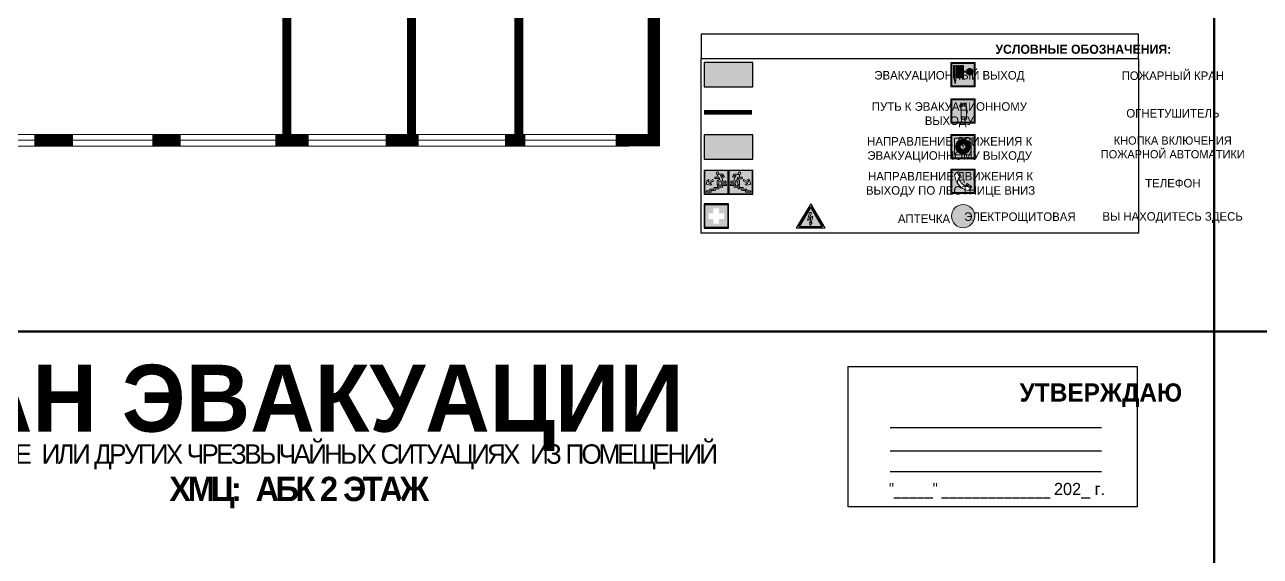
# Model space of a CAD drawing. Header units: millimetres. Extents: x 13114 to 67229, y 22859 to 38520.
# Drawn here: x 26909.2 to 27315.4, y 31216.7 to 31391.5 of the extents above; entities that cross this region are included whole.
import ezdxf

# ---------------------------------------------------------------- set-up
doc = ezdxf.new("R2010")
doc.units = ezdxf.units.MM
doc.layers.add('План_Штампы', color=7, linetype='Continuous')
doc.styles.add('обычный', font='arial.ttf')

# ---------------------------------------------------------------- blocks, each defined once
blk = doc.blocks.new('A$C3E6D3DDE')
at = {"lineweight": 5}
h = blk.add_hatch(color=40, dxfattribs=at)
h.paths.add_polyline_path([(24.1, 1.45), (16.46, -11.35), (31.74, -11.35)])
h.paths.add_polyline_path([(24.09, -0.46), (30.03, -10.41), (18.14, -10.41)], flags=16)
h.paths.add_polyline_path([(24.54, -3.08), (23.41, -6.02), (25.13, -5.01), (24.33, -8.5), (24.82, -8.27), (23.79, -9.86), (23.4, -8.04), (23.8, -8.43), (24.04, -6.29), (22.39, -7.25), (23.44, -3.08)], flags=0)
h = blk.add_hatch(color=256, dxfattribs=at)
h.paths.add_polyline_path([(24.37, 0.03, 0.567511), (23.82, 0.03), (17.59, -10.4, 0.582454), (17.86, -10.88), (30.32, -10.88, 0.582149), (30.6, -10.4)])
h.paths.add_polyline_path([(24.09, -0.46), (18.14, -10.41), (30.03, -10.41)], flags=16)
h.paths.add_polyline_path([(24.54, -3.08), (23.41, -6.02), (25.13, -5.01), (24.33, -8.5), (24.82, -8.27), (23.79, -9.86), (23.4, -8.04), (23.8, -8.43), (24.04, -6.29), (22.39, -7.25), (23.44, -3.08)], flags=0)
h = blk.add_hatch(color=40, dxfattribs=at)
h.paths.add_polyline_path([(24.09, -0.46), (18.14, -10.41), (30.03, -10.41)])
h.paths.add_polyline_path([(24.82, -8.27), (23.79, -9.86), (23.4, -8.04), (23.8, -8.43), (24.04, -6.29), (22.39, -7.25), (23.44, -3.08), (24.54, -3.08), (23.41, -6.02), (25.13, -5.01), (24.33, -8.5)], flags=16)
at = {"color": 40, "lineweight": 5}
for p, q in [((16.46, -11.35), (24.1, 1.45)), ((24.1, 1.45), (31.74, -11.35))]:
    blk.add_line(p, q, dxfattribs=at)
at = {"lineweight": 5}
for p, q in [((17.59, -10.4), (23.82, 0.03)), ((24.37, 0.03), (30.6, -10.4)), ((18.14, -10.41), (24.09, -0.46)), ((23.44, -3.08), (22.39, -7.25)), ((22.39, -7.25), (24.04, -6.29)), ((23.41, -6.02), (24.54, -3.08)), ((25.13, -5.01), (23.41, -6.02)), ((24.54, -3.08), (23.44, -3.08)), ((24.04, -6.29), (23.8, -8.43)), ((24.09, -0.46), (30.03, -10.41)), ((24.33, -8.5), (25.13, -5.01)), ((17.86, -10.88), (30.32, -10.88)), ((18.14, -10.41), (30.03, -10.41)), ((23.8, -8.43), (23.4, -8.04)), ((23.4, -8.04), (23.79, -9.86)), ((23.79, -9.86), (24.82, -8.27)), ((24.82, -8.27), (24.33, -8.5))]:
    blk.add_line(p, q, dxfattribs=at)
at = {"color": 50, "lineweight": 5}
blk.add_line((31.74, -11.35), (16.46, -11.35), dxfattribs=at)
blk = doc.blocks.new('A$C7B4425F7')
at = {"true_color": 0xffffff}
blk.add_hatch(color=7, dxfattribs=at).paths.add_polyline_path([(0, 0), (-16, 0), (-16, -8), (0, -8)])
h = blk.add_hatch(color=126)
h.paths.add_polyline_path([(-0.2, -0.2), (-15.8, -0.2), (-15.8, -7.8), (-0.2, -7.8)])
h.paths.add_polyline_path([(-11.76, -2.03), (-11.76, -3.66), (-11.17, -3.66, -0.568275), (-11.17, -6.18), (-12.58, -6.18), (-12.58, -2.03)], flags=16)
h.paths.add_polyline_path([(-13.33, -4.12, -0.495768), (-13.59, -6.18), (-15.03, -6.18), (-15.03, -2.03), (-13.59, -2.03, -0.487973)], flags=16)
h.paths.add_polyline_path([(-10.25, -2.03), (-9.48, -2.03), (-9.48, -6.18), (-10.25, -6.18)], flags=16)
h.paths.add_polyline_path([(-13.84, -3.69), (-14.24, -3.69), (-14.24, -3.03), (-13.9, -3.03, -0.692621)], flags=0)
h.paths.add_polyline_path([(-9.15, -2.03), (-8.4, -2.03), (-8.04, -3.07), (-7.68, -2.03), (-6.93, -2.03), (-7.64, -4.1), (-6.93, -6.18), (-7.68, -6.18), (-8.04, -5.14), (-8.4, -6.18), (-9.15, -6.18), (-8.44, -4.1)], flags=16)
h.paths.add_polyline_path([(-11.76, -4.46), (-11.42, -4.46, -0.692621), (-11.36, -5.12), (-11.76, -5.12)], flags=0)
h.paths.add_polyline_path([(-13.9, -5.2), (-14.24, -5.2), (-14.24, -4.55), (-13.84, -4.55, -0.708038)], flags=0)
edge = h.paths.add_edge_path(flags=16)
edge.add_ellipse((-5.51, -4.08), major_axis=(0, 2.05), ratio=0.586184, start_angle=0, end_angle=360)
edge = h.paths.add_edge_path(flags=0)
edge.add_ellipse((-5.51, -4.08), major_axis=(0, 1.14), ratio=0.454828, start_angle=0, end_angle=360)
h.paths.add_polyline_path([(-4.13, -4.96, 0.377264), (-3.48, -4.52, 0.0555), (-3.16, -2.03), (-1.66, -2.03), (-1.66, -4.96), (-0.96, -4.96), (-0.96, -7.01), (-1.75, -7.01), (-1.75, -6.18), (-3.3, -6.18), (-3.3, -7.02), (-4.13, -7.02)], flags=16)
h.paths.add_polyline_path([(-2.73, -2.91), (-2.28, -2.91), (-2.28, -4.96), (-3.05, -4.96, 0.079136)], flags=0)
at = {"color": 126}
blk.add_lwpolyline([(-16, -8), (0, -8), (0, 0), (-16, 0)], close=True, dxfattribs=at)
blk = doc.blocks.new('A$C37112FD5')
at = {"true_color": 0xf5f5ff}
h = blk.add_hatch(color=7, dxfattribs=at)
h.dxf.hatch_style = 1
h.paths.add_polyline_path([(12.8, -7.4), (0, -7.4), (0, -20.2), (12.8, -20.2)])
h.paths.add_polyline_path([(12.29, -7.91), (12.29, -19.69), (0.51, -19.69), (0.51, -7.91)], flags=16)
h.paths.add_polyline_path([(4.98, -9.04, -0.42597), (5.17, -9.22), (5.17, -12.25), (5.17, -15.29, -0.432244), (4.98, -15.47), (4.83, -15.47, -0.42597), (4.64, -15.29), (4.64, -12.25), (4.64, -9.22, -0.432244), (4.83, -9.04)], flags=0)
h.paths.add_polyline_path([(4.28, -9.22), (4.28, -12.25), (4.28, -15.29, -0.432244), (4.09, -15.47), (3.94, -15.47, -0.42597), (3.75, -15.29), (3.75, -12.25), (3.75, -9.22, -0.432244), (3.94, -9.04), (4.09, -9.04, -0.42597)], flags=0)
h.paths.add_polyline_path([(5.72, -9.04), (5.87, -9.04, -0.42597), (6.06, -9.22), (6.06, -12.25), (6.06, -15.29, -0.432244), (5.87, -15.47), (5.72, -15.47, -0.42597), (5.53, -15.29), (5.53, -12.25), (5.53, -9.22, -0.432244)], flags=0)
h.paths.add_polyline_path([(6.42, -8.9), (6.5, -8.9, -0.42597), (6.69, -9.08), (6.69, -12.03), (8.21, -12.03, -15.824349), (8.21, -12.47), (6.69, -12.47), (6.69, -15.42, -0.432244), (6.5, -15.6), (6.42, -15.6)], flags=0)
h.paths.add_polyline_path([(3.39, -9.22), (3.39, -12.25), (3.39, -15.29, -0.432244), (3.2, -15.47), (3.05, -15.47, -0.42597), (2.85, -15.29), (2.85, -12.25), (2.85, -9.22, -0.432244), (3.05, -9.04), (3.2, -9.04, -0.42597)], flags=0)
h.paths.add_polyline_path([(2.5, -9.22), (2.5, -16.71), (1.96, -16.71), (1.96, -9.22, -0.432244), (2.15, -9.04), (2.31, -9.04, -0.42597)], flags=0)
h.paths.add_polyline_path([(1.61, -8.9), (1.61, -15.6), (1.57, -15.6, -0.42597), (1.37, -15.42), (1.37, -12.03), (1.37, -9.09, -0.432244), (1.57, -8.9)], flags=0)
h.paths.add_polyline_path([(9.76, -10.81), (9.76, -12.03), (8.49, -12.03, -0.336371)], flags=0)
h.paths.add_polyline_path([(8.49, -12.47), (9.76, -12.47), (9.76, -13.7, -0.336371)], flags=0)
h.paths.add_polyline_path([(10.11, -10.81, -0.336371), (11.38, -12.03), (10.11, -12.03)], flags=0)
h.paths.add_polyline_path([(10.11, -12.47), (11.38, -12.47, -0.336371), (10.11, -13.7)], flags=0)
h.paths.add_polyline_path([(2.5, -16.84), (2.5, -17.05), (1.97, -17.05), (1.97, -16.84)], flags=0)
h.paths.add_polyline_path([(2.5, -17.24, -0.033778), (2.24, -18.6, -0.033778), (1.97, -17.24)], flags=0)
h = blk.add_hatch(color=242)
h.dxf.hatch_style = 1
h.paths.add_polyline_path([(12.29, -7.91), (0.51, -7.91), (0.51, -19.69), (12.29, -19.69)])
h.paths.add_polyline_path([(6.42, -15.6), (6.42, -8.9), (6.5, -8.9, -0.42597), (6.69, -9.08), (6.69, -12.03), (8.21, -12.03, -15.824349), (8.21, -12.47), (6.69, -12.47), (6.69, -15.42, -0.432244), (6.5, -15.6)], flags=16)
h.paths.add_polyline_path([(5.87, -15.47), (5.72, -15.47, -0.42597), (5.53, -15.29), (5.53, -12.25), (5.53, -9.22, -0.432244), (5.72, -9.04), (5.87, -9.04, -0.42597), (6.06, -9.22), (6.06, -12.25), (6.06, -15.29, -0.432244)], flags=16)
h.paths.add_polyline_path([(4.98, -15.47), (4.83, -15.47, -0.42597), (4.64, -15.29), (4.64, -12.25), (4.64, -9.22, -0.432244), (4.83, -9.04), (4.98, -9.04, -0.42597), (5.17, -9.22), (5.17, -12.25), (5.17, -15.29, -0.432244)], flags=16)
h.paths.add_polyline_path([(4.09, -15.47), (3.94, -15.47, -0.42597), (3.75, -15.29), (3.75, -12.25), (3.75, -9.22, -0.432244), (3.94, -9.04), (4.09, -9.04, -0.42597), (4.28, -9.22), (4.28, -12.25), (4.28, -15.29, -0.432244)], flags=16)
h.paths.add_polyline_path([(3.2, -15.47), (3.05, -15.47, -0.42597), (2.85, -15.29), (2.85, -12.25), (2.85, -9.22, -0.432244), (3.05, -9.04), (3.2, -9.04, -0.42597), (3.39, -9.22), (3.39, -12.25), (3.39, -15.29, -0.432244)], flags=16)
h.paths.add_polyline_path([(2.5, -17.05), (1.97, -17.05), (1.97, -16.84), (2.5, -16.84)], flags=16)
h.paths.add_polyline_path([(2.5, -17.24, -0.033778), (2.24, -18.6, -0.033778), (1.97, -17.24)], flags=16)
h.paths.add_polyline_path([(2.5, -16.71), (1.96, -16.71), (1.96, -9.22, -0.432244), (2.15, -9.04), (2.31, -9.04, -0.42597), (2.5, -9.22)], flags=16)
h.paths.add_polyline_path([(1.61, -15.6), (1.57, -15.6, -0.42597), (1.37, -15.42), (1.37, -12.03), (1.37, -9.09, -0.432244), (1.57, -8.9), (1.61, -8.9)], flags=16)
h.paths.add_polyline_path([(8.49, -12.47), (9.76, -12.47), (9.76, -13.7, -0.336371)], flags=0)
h.paths.add_polyline_path([(10.11, -13.7), (10.11, -12.47), (11.38, -12.47, -0.336371)], flags=0)
h.paths.add_polyline_path([(8.49, -12.03, -0.336371), (9.76, -10.81), (9.76, -12.03)], flags=0)
h.paths.add_polyline_path([(10.11, -12.03), (10.11, -10.81, -0.336371), (11.38, -12.03)], flags=0)
h = blk.add_hatch(color=7, dxfattribs=at)
h.dxf.hatch_style = 1
h.paths.add_polyline_path([(1.61, -8.9), (1.57, -8.9, 0.432244), (1.37, -9.09), (1.37, -12.03), (1.37, -15.42, 0.42597), (1.57, -15.6), (1.61, -15.6)])
h.paths.add_polyline_path([(2.5, -9.22, 0.42597), (2.31, -9.04), (2.15, -9.04, 0.432244), (1.96, -9.22), (1.96, -16.71), (2.5, -16.71)])
h.paths.add_polyline_path([(2.5, -16.84), (1.97, -16.84), (1.97, -17.05), (2.5, -17.05)])
h.paths.add_polyline_path([(2.5, -17.24), (1.97, -17.24, 0.033778), (2.24, -18.6, 0.033778)])
h.paths.add_polyline_path([(3.39, -12.25), (3.39, -9.22, 0.42597), (3.2, -9.04), (3.05, -9.04, 0.432244), (2.85, -9.22), (2.85, -12.25), (2.85, -15.29, 0.42597), (3.05, -15.47), (3.2, -15.47, 0.432244), (3.39, -15.29)])
h.paths.add_polyline_path([(4.28, -12.25), (4.28, -9.22, 0.42597), (4.09, -9.04), (3.94, -9.04, 0.432244), (3.75, -9.22), (3.75, -12.25), (3.75, -15.29, 0.42597), (3.94, -15.47), (4.09, -15.47, 0.432244), (4.28, -15.29)])
h.paths.add_polyline_path([(5.17, -12.25), (5.17, -9.22, 0.42597), (4.98, -9.04), (4.83, -9.04, 0.432244), (4.64, -9.22), (4.64, -12.25), (4.64, -15.29, 0.42597), (4.83, -15.47), (4.98, -15.47, 0.432244), (5.17, -15.29)])
h.paths.add_polyline_path([(6.06, -12.25), (6.06, -9.22, 0.42597), (5.87, -9.04), (5.72, -9.04, 0.432244), (5.53, -9.22), (5.53, -12.25), (5.53, -15.29, 0.42597), (5.72, -15.47), (5.87, -15.47, 0.432244), (6.06, -15.29)])
h.paths.add_polyline_path([(6.69, -12.47), (8.21, -12.47, 15.824349), (8.21, -12.03), (6.69, -12.03), (6.69, -9.08, 0.42597), (6.5, -8.9), (6.42, -8.9), (6.42, -15.6), (6.5, -15.6, 0.432244), (6.69, -15.42)])
h.paths.add_polyline_path([(8.49, -12.47), (9.76, -12.47), (9.76, -13.7, -0.336371)], flags=16)
h.paths.add_polyline_path([(8.49, -12.03, -0.336371), (9.76, -10.81), (9.76, -12.03)], flags=16)
h.paths.add_polyline_path([(10.11, -12.47), (11.38, -12.47, -0.336371), (10.11, -13.7)], flags=16)
h.paths.add_polyline_path([(10.11, -12.03), (10.11, -10.81, -0.336371), (11.38, -12.03)], flags=16)
h = blk.add_hatch(color=242)
h.dxf.hatch_style = 1
h.paths.add_polyline_path([(9.76, -10.81, 0.336371), (8.49, -12.03), (9.76, -12.03)])
h.paths.add_polyline_path([(10.11, -10.81), (10.11, -12.03), (11.38, -12.03, 0.336371)])
h.paths.add_polyline_path([(11.38, -12.47), (10.11, -12.47), (10.11, -13.7, 0.336371)])
h.paths.add_polyline_path([(9.76, -12.47), (8.49, -12.47, 0.336371), (9.76, -13.7)])
at = {"color": 242, "lineweight": 5}
for p, q in [((0, -20.2), (0, -7.4)), ((0, -7.4), (12.8, -7.4)), ((1.37, -12.03), (1.37, -9.08)), ((1.37, -12.03), (1.37, -15.42)), ((1.57, -8.9), (1.61, -8.9)), ((1.61, -8.9), (1.61, -15.6)), ((1.96, -16.71), (1.96, -9.22)), ((2.15, -9.04), (2.31, -9.04)), ((2.5, -16.71), (2.5, -9.22)), ((2.85, -12.25), (2.85, -9.22)), ((2.85, -12.25), (2.85, -15.29)), ((3.05, -9.04), (3.2, -9.04)), ((3.39, -12.25), (3.39, -9.22)), ((3.39, -12.25), (3.39, -15.29)), ((3.75, -12.25), (3.75, -9.22)), ((3.75, -12.25), (3.75, -15.29)), ((3.94, -9.04), (4.09, -9.04)), ((4.28, -12.25), (4.28, -9.22)), ((4.28, -12.25), (4.28, -15.29)), ((4.64, -12.25), (4.64, -9.22)), ((4.64, -12.25), (4.64, -15.29)), ((4.83, -9.04), (4.98, -9.04)), ((5.17, -12.25), (5.17, -9.22)), ((5.17, -12.25), (5.17, -15.29)), ((5.53, -12.25), (5.53, -9.22)), ((5.53, -12.25), (5.53, -15.29)), ((5.72, -9.04), (5.87, -9.04)), ((6.06, -12.25), (6.06, -9.22)), ((6.06, -12.25), (6.06, -15.29)), ((6.42, -8.9), (6.42, -15.6)), ((6.5, -8.9), (6.42, -8.9)), ((6.69, -12.03), (6.69, -9.08)), ((8.21, -12.03), (6.69, -12.03)), ((8.21, -12.47), (6.69, -12.47)), ((6.69, -12.47), (6.69, -15.42)), ((9.76, -12.03), (8.49, -12.03)), ((9.76, -12.47), (8.49, -12.47)), ((9.76, -10.81), (9.76, -12.03)), ((9.76, -12.47), (9.76, -13.7)), ((10.11, -10.81), (10.11, -12.03)), ((11.38, -12.03), (10.11, -12.03)), ((11.38, -12.47), (10.11, -12.47)), ((10.11, -12.47), (10.11, -13.7)), ((12.8, -20.2), (12.8, -7.4)), ((1.57, -15.6), (1.61, -15.6)), ((1.96, -16.71), (2.5, -16.71)), ((1.97, -16.84), (2.5, -16.84)), ((1.97, -17.05), (1.97, -16.84)), ((2.5, -17.05), (1.97, -17.05)), ((1.97, -17.24), (2.5, -17.24)), ((2.5, -16.84), (2.5, -17.05)), ((3.05, -15.47), (3.2, -15.47)), ((3.94, -15.47), (4.09, -15.47)), ((4.83, -15.47), (4.98, -15.47)), ((5.72, -15.47), (5.87, -15.47)), ((6.42, -15.6), (6.5, -15.6)), ((0, -20.2), (12.8, -20.2))]:
    blk.add_line(p, q, dxfattribs=at)
blk.add_lwpolyline([(0.51, -7.91), (12.29, -7.91), (12.29, -19.69), (0.51, -19.69)], close=True, dxfattribs=at)
for centre, radius, start, end in [((1.56, -9.09), 0.182, 87.10267, 180.60715), ((2.15, -9.22), 0.182, 87.10267, 180.60715), ((2.32, -9.22), 0.182, 359.39285, 92.89733), ((3.04, -9.22), 0.182, 87.10267, 180.60715), ((3.21, -9.22), 0.182, 359.39285, 92.89733), ((3.93, -9.22), 0.182, 87.10267, 180.60715), ((4.1, -9.22), 0.182, 359.39285, 92.89733), ((4.82, -9.22), 0.182, 87.10267, 180.60715), ((4.99, -9.22), 0.182, 359.39285, 92.89733), ((5.71, -9.22), 0.182, 87.10267, 180.60715), ((5.88, -9.22), 0.182, 359.39285, 92.89733), ((6.51, -9.09), 0.182, 359.39285, 92.89733), ((9.93, -12.25), 1.74, 187.23185, 172.76815), ((9.93, -12.25), 1.46, 96.99266, 171.35851), ((9.93, -12.25), 1.46, 188.64149, 263.00734), ((9.93, -12.25), 1.46, 8.64149, 83.00734), ((9.93, -12.25), 1.46, 276.99266, 351.35851), ((1.56, -15.42), 0.182, 179.39285, 272.89733), ((12.17, -15.98), 10.27, 187.04098, 194.7793), ((-7.7, -15.98), 10.27, 345.2207, 352.95902), ((3.04, -15.29), 0.182, 179.39285, 272.89733), ((3.21, -15.29), 0.182, 267.10267, 0.60715), ((3.93, -15.29), 0.182, 179.39285, 272.89733), ((4.1, -15.29), 0.182, 267.10267, 0.60715), ((4.82, -15.29), 0.182, 179.39285, 272.89733), ((4.99, -15.29), 0.182, 267.10267, 0.60715), ((5.71, -15.29), 0.182, 179.39285, 272.89733), ((5.88, -15.29), 0.182, 267.10267, 0.60715), ((6.51, -15.42), 0.182, 267.10267, 0.60715)]:
    blk.add_arc(centre, radius, start, end, dxfattribs=at)
blk = doc.blocks.new('A$C18900ED3')
h = blk.add_hatch(color=126)
h.paths.add_polyline_path([(-0.18, -0.18), (-7.02, -0.18), (-7.02, -7.02), (-0.18, -7.02)])
h.paths.add_polyline_path([(-5.89, -4.46), (-5.89, -2.77), (-4.46, -2.77), (-4.46, -1.31), (-2.77, -1.31), (-2.77, -2.77), (-1.33, -2.77), (-1.33, -4.46), (-2.77, -4.46), (-2.77, -5.89), (-4.46, -5.89), (-4.46, -4.46)], flags=16)
at = {"color": 126}
for p, q in [((-7.2, 0), (-7.2, -7.2)), ((0, 0), (-7.2, 0)), ((0, -7.2), (0, 0)), ((-7.02, -7.02), (-7.02, -0.18)), ((-7.02, -0.18), (-0.18, -0.18)), ((-0.18, -0.18), (-0.18, -7.02)), ((-7.2, -7.2), (0, -7.2)), ((-0.18, -7.02), (-7.02, -7.02))]:
    blk.add_line(p, q, dxfattribs=at)
blk = doc.blocks.new('A$C7B8C2D5B')
at = {"lineweight": 0}
h = blk.add_hatch(color=5, dxfattribs=at)
h.dxf.hatch_style = 1
h.paths.add_polyline_path([(1.4, -3.02, 1), (-2.11, -3.02, 1)])
at = {"color": 5, "lineweight": 0}
blk.add_circle((-0.36, -3.02), 1.75, dxfattribs=at)
blk = doc.blocks.new('A$C456E1F9C')
at = {"lineweight": 5}
h = blk.add_hatch(color=242, dxfattribs=at)
h.paths.add_polyline_path([(0.51, -1.47), (0.51, -13.26), (12.29, -13.26), (12.29, -1.47)])
h.paths.add_polyline_path([(5.42, -4.95, -0.254479), (4.78, -5.4), (3.52, -2.53, -0.209735), (4.23, -2.4)], flags=16)
h.paths.add_polyline_path([(8.53, -8.6), (10.87, -10.17), (10.54, -10.76), (8.03, -9.13, -0.192251)], flags=16)
h.paths.add_polyline_path([(4.61, -5.49, 0.005518), (3.87, -5.72, 0.128647), (7.49, -10.01, 0.00809), (7.83, -9.33), (10.47, -10.97, -0.16736), (8.99, -12.25, -0.327862), (1.95, -3.95, -0.166952), (3.36, -2.62)], flags=16)
at = {"color": 242, "lineweight": 5}
for p, q in [((0, -13.77), (0, -0.97)), ((12.8, -0.97), (0, -0.97)), ((4.61, -5.49), (3.36, -2.62)), ((3.52, -2.53), (4.78, -5.4)), ((4.23, -2.4), (5.42, -4.95)), ((12.8, -13.77), (12.8, -0.97)), ((7.83, -9.33), (10.47, -10.97)), ((8.03, -9.13), (10.54, -10.76)), ((10.81, -10.12), (8.53, -8.6)), ((10.54, -10.76), (10.8, -10.3)), ((10.8, -10.3), (10.81, -10.12)), ((0, -13.77), (12.8, -13.77))]:
    blk.add_line(p, q, dxfattribs=at)
blk.add_lwpolyline([(0.51, -1.47), (12.29, -1.47), (12.29, -13.26), (0.51, -13.26)], close=True, dxfattribs=at)
for centre, radius, start, end in [((4.59, -5.34), 2.99, 114.28453, 152.19739), ((11.12, -3.31), 9.19, 183.99153, 256.60086), ((4.02, -3.27), 0.891, 76.32839, 123.70924), ((14.98, -39.1), 35.17, 107.14873, 108.41345), ((13.86, -0.94), 11.08, 205.55365, 234.87622), ((4.68, -4.59), 0.824, 276.9621, 334.07228), ((-13.31, 0.8), 23.44, 332.54871, 334.40268), ((8.94, -9.5), 0.989, 114.40924, 157.93883), ((7.87, -9.46), 3, 291.92908, 329.9329)]:
    blk.add_arc(centre, radius, start, end, dxfattribs=at)
blk = doc.blocks.new('вниз 3')
at = {"lineweight": 0, "true_color": 0xffffff}
h = blk.add_hatch(color=7, dxfattribs=at)
h.dxf.hatch_style = 1
h.paths.add_polyline_path([(40997.5, -4475.69), (40997.25, -4475.28), (40995.76, -4476.15), (40995.97, -4475.23), (40995.39, -4475.56), (40995.05, -4476.83), (40996.33, -4477.17), (40996.91, -4476.83), (40996, -4476.55)], flags=0)
h.paths.add_polyline_path([(40999.81, -4473.95), (41000.22, -4473.95), (41000.64, -4474.67), (41001.03, -4474.43), (41000.46, -4473.49), (41000.42, -4473.49), (40999.43, -4473.49), (40998.68, -4473.92), (40998.68, -4474.57), (40997.88, -4474.57), (40997.88, -4475), (40999.14, -4475), (40999.14, -4474.43), (40999.14, -4474.38), (40999.59, -4475.15), (40998.72, -4475.67), (40998.72, -4477.06), (40999.24, -4477.06), (40999.24, -4475.96), (40999.95, -4475.56), (40999.95, -4476.43), (41001.61, -4476.43), (41001.61, -4475.88), (41000.47, -4475.88), (41000.47, -4475.12)], flags=0)
h.paths.add_polyline_path([(40999.2, -4473.24, 1), (40998.35, -4473.24, 1)], flags=0)
h.paths.add_polyline_path([(41000.46, -4477.26), (41001.69, -4477.26), (41001.69, -4476.84), (41000.03, -4476.84), (41000.03, -4477.39), (40998.78, -4477.39), (40998.78, -4477.95), (40997.53, -4477.95), (40997.53, -4478.5), (40996.29, -4478.5), (40996.29, -4479.06), (40995.05, -4479.06), (40995.05, -4479.48), (40995.29, -4479.48), (40996.72, -4479.48), (40996.72, -4478.92), (40997.97, -4478.92), (40997.97, -4478.36), (40999.2, -4478.36), (40999.2, -4477.81), (41000.46, -4477.81)], flags=0)
h.paths.add_polyline_path([(41002.37, -4472.17), (40994.37, -4472.17), (40994.37, -4480.17), (41002.37, -4480.17)])
h.paths.add_polyline_path([(41002.16, -4479.96), (40994.57, -4479.96), (40994.57, -4472.37), (41002.16, -4472.37)], flags=16)
h.paths.add_polyline_path([(41001.61, -4475.88), (41001.61, -4476.43), (40999.95, -4476.43), (40999.95, -4475.56), (40999.24, -4475.96), (40999.24, -4477.06), (40998.72, -4477.06), (40998.72, -4475.67), (40999.59, -4475.15), (40999.14, -4474.38), (40999.14, -4474.43), (40999.14, -4475), (40997.88, -4475), (40997.88, -4474.57), (40998.68, -4474.57), (40998.68, -4473.92), (40999.43, -4473.49), (41000.42, -4473.49), (41000.46, -4473.49), (41001.03, -4474.43), (41000.64, -4474.67), (41000.22, -4473.95), (40999.81, -4473.95), (41000.47, -4475.12), (41000.47, -4475.88)], flags=0)
h.paths.add_polyline_path([(41001.69, -4476.84), (41001.69, -4477.26), (41000.46, -4477.26), (41000.46, -4477.81), (40999.2, -4477.81), (40999.2, -4478.36), (40997.97, -4478.36), (40997.97, -4478.92), (40996.72, -4478.92), (40996.72, -4479.48), (40995.05, -4479.48), (40995.05, -4479.06), (40996.29, -4479.06), (40996.29, -4478.5), (40997.53, -4478.5), (40997.53, -4477.95), (40998.78, -4477.95), (40998.78, -4477.39), (41000.03, -4477.39), (41000.03, -4476.84)], flags=0)
h.paths.add_polyline_path([(40998.35, -4473.24, -1), (40999.2, -4473.24, -1)], flags=0)
h.paths.add_polyline_path([(40997.5, -4475.69), (40996, -4476.55), (40996.91, -4476.83), (40996.33, -4477.17), (40995.05, -4476.83), (40995.39, -4475.56), (40995.97, -4475.23), (40995.76, -4476.15), (40997.25, -4475.28)], flags=0)
at = {"lineweight": 0}
h = blk.add_hatch(color=126, dxfattribs=at)
h.dxf.hatch_style = 1
h.paths.add_polyline_path([(41002.16, -4472.37), (40994.57, -4472.37), (40994.57, -4479.96), (41002.16, -4479.96)])
h.paths.add_polyline_path([(40995.97, -4475.23), (40995.76, -4476.15), (40997.25, -4475.28), (40997.5, -4475.69), (40996, -4476.55), (40996.91, -4476.83), (40996.33, -4477.17), (40995.05, -4476.83), (40995.39, -4475.56)], flags=16)
h.paths.add_polyline_path([(40997.88, -4474.57), (40998.68, -4474.57), (40998.68, -4473.92), (40999.43, -4473.49), (41000.42, -4473.49), (41000.46, -4473.49), (41001.03, -4474.43), (41000.64, -4474.67), (41000.22, -4473.95), (40999.81, -4473.95), (41000.47, -4475.12), (41000.47, -4475.88), (41001.61, -4475.88), (41001.61, -4476.43), (40999.95, -4476.43), (40999.95, -4475.56), (40999.24, -4475.96), (40999.24, -4477.06), (40998.72, -4477.06), (40998.72, -4475.67), (40999.59, -4475.15), (40999.14, -4474.38), (40999.14, -4474.43), (40999.14, -4475), (40997.88, -4475)], flags=16)
h.paths.add_polyline_path([(40998.35, -4473.24, -1), (40999.2, -4473.24, -1)], flags=16)
h.paths.add_polyline_path([(40997.53, -4477.95), (40998.78, -4477.95), (40998.78, -4477.39), (41000.03, -4477.39), (41000.03, -4476.84), (41001.69, -4476.84), (41001.69, -4477.26), (41000.46, -4477.26), (41000.46, -4477.81), (40999.2, -4477.81), (40999.2, -4478.36), (40997.97, -4478.36), (40997.97, -4478.92), (40996.72, -4478.92), (40996.72, -4479.48), (40995.05, -4479.48), (40995.05, -4479.06), (40996.29, -4479.06), (40996.29, -4478.5), (40997.53, -4478.5)], flags=16)
at = {"lineweight": 0, "true_color": 0xffffff}
h = blk.add_hatch(color=7, dxfattribs=at)
h.dxf.hatch_style = 1
h.paths.add_polyline_path([(40999.2, -4473.24, 1), (40998.35, -4473.24, 1)])
h.paths.add_polyline_path([(40999.81, -4473.95), (41000.22, -4473.95), (41000.64, -4474.67), (41001.03, -4474.43), (41000.46, -4473.49), (41000.42, -4473.49), (40999.43, -4473.49), (40998.68, -4473.92), (40998.68, -4474.57), (40997.88, -4474.57), (40997.88, -4475), (40999.14, -4475), (40999.14, -4474.43), (40999.14, -4474.38), (40999.59, -4475.15), (40998.72, -4475.67), (40998.72, -4477.06), (40999.24, -4477.06), (40999.24, -4475.96), (40999.95, -4475.56), (40999.95, -4476.43), (41001.61, -4476.43), (41001.61, -4475.88), (41000.47, -4475.88), (41000.47, -4475.12)])
h.paths.add_polyline_path([(40999.2, -4477.81), (41000.46, -4477.81), (41000.46, -4477.26), (41001.69, -4477.26), (41001.69, -4476.84), (41000.03, -4476.84), (41000.03, -4477.39), (40998.78, -4477.39), (40998.78, -4477.95), (40997.53, -4477.95), (40997.53, -4478.5), (40996.29, -4478.5), (40996.29, -4479.06), (40995.05, -4479.06), (40995.05, -4479.48), (40995.29, -4479.48), (40996.72, -4479.48), (40996.72, -4478.92), (40997.97, -4478.92), (40997.97, -4478.36), (40999.2, -4478.36)])
h.paths.add_polyline_path([(40997.5, -4475.69), (40997.25, -4475.28), (40995.76, -4476.15), (40995.97, -4475.23), (40995.39, -4475.56), (40995.05, -4476.83), (40996.33, -4477.17), (40996.91, -4476.83), (40996, -4476.55)])
at = {"color": 126, "lineweight": 0}
for points in [[(40994.37, -4472.17), (41002.37, -4472.17), (41002.37, -4480.17), (40994.37, -4480.17)], [(40994.57, -4472.37), (41002.16, -4472.37), (41002.16, -4479.96), (40994.57, -4479.96)]]:
    blk.add_lwpolyline(points, close=True, dxfattribs=at)
for points in [[(40995.05, -4476.83), (40995.39, -4475.56), (40995.97, -4475.23), (40995.76, -4476.15), (40997.25, -4475.28), (40997.5, -4475.69), (40996, -4476.55), (40996.91, -4476.83), (40996.33, -4477.17), (40995.05, -4476.83)], [(40999.14, -4474.43), (40999.14, -4475), (40997.88, -4475), (40997.88, -4474.57), (40998.68, -4474.57), (40998.68, -4473.92), (40999.43, -4473.49), (41000.42, -4473.49), (41000.46, -4473.49), (41001.03, -4474.43), (41000.64, -4474.67), (41000.22, -4473.95), (40999.81, -4473.95), (41000.47, -4475.12), (41000.47, -4475.88), (41001.61, -4475.88), (41001.61, -4476.43), (40999.95, -4476.43), (40999.95, -4475.56), (40999.24, -4475.96), (40999.24, -4477.06), (40998.72, -4477.06), (40998.72, -4475.67), (40999.59, -4475.15), (40999.14, -4474.38), (40999.14, -4474.43)], [(40995.29, -4479.48), (40995.05, -4479.48), (40995.05, -4479.06), (40996.29, -4479.06), (40996.29, -4478.5), (40997.53, -4478.5), (40997.53, -4477.95), (40998.78, -4477.95), (40998.78, -4477.39), (41000.03, -4477.39), (41000.03, -4476.84), (41001.69, -4476.84), (41001.69, -4477.26), (41000.46, -4477.26), (41000.46, -4477.81), (40999.2, -4477.81), (40999.2, -4478.36), (40997.97, -4478.36), (40997.97, -4478.92), (40996.72, -4478.92), (40996.72, -4479.48), (40995.05, -4479.48)]]:
    blk.add_lwpolyline(points, dxfattribs=at)
blk.add_circle((40998.77, -4473.24), 0.426, dxfattribs=at)
blk = doc.blocks.new('вниз')
at = {"lineweight": 0, "true_color": 0xffffff}
h = blk.add_hatch(color=7, dxfattribs=at)
h.dxf.hatch_style = 1
h.paths.add_polyline_path([(40994.51, -4472.22), (40986.51, -4472.22), (40986.51, -4480.22), (40994.51, -4480.22)])
h.paths.add_polyline_path([(40994.31, -4472.42), (40994.31, -4480.01), (40986.71, -4480.01), (40986.71, -4472.42)], flags=16)
h.paths.add_polyline_path([(40988.43, -4473.53), (40989.43, -4473.53), (40990.19, -4473.96), (40990.19, -4474.6), (40991, -4474.6), (40991, -4475.06), (40989.73, -4475.06), (40989.73, -4474.46), (40989.3, -4475.18), (40990.17, -4475.7), (40990.17, -4477.11), (40989.63, -4477.11), (40989.63, -4476.01), (40988.94, -4475.59), (40988.94, -4476.46), (40988.94, -4476.46), (40987.47, -4476.46), (40987.26, -4476.46), (40987.26, -4475.92), (40988.4, -4475.92), (40988.4, -4475.2), (40989.1, -4473.99), (40988.66, -4473.99), (40988.24, -4474.7), (40987.86, -4474.47), (40988.41, -4473.56)], flags=0)
h.paths.add_polyline_path([(40990.55, -4473.29, -1), (40989.69, -4473.29, -1)], flags=0)
h.paths.add_polyline_path([(40988.85, -4476.89), (40988.85, -4477.43), (40990.1, -4477.43), (40990.1, -4477.99), (40991.34, -4477.99), (40991.34, -4478.54), (40992.59, -4478.54), (40992.59, -4479.09), (40993.83, -4479.09), (40993.83, -4479.52), (40992.17, -4479.52), (40992.17, -4478.97), (40990.91, -4478.97), (40990.91, -4478.41), (40989.68, -4478.41), (40989.68, -4477.86), (40988.43, -4477.86), (40988.43, -4477.31), (40987.6, -4477.31), (40987.18, -4477.31), (40987.18, -4476.89)], flags=0)
h.paths.add_polyline_path([(40991.61, -4475.33), (40993.12, -4476.2), (40992.9, -4475.27), (40993.48, -4475.6), (40993.83, -4476.88), (40992.56, -4477.22), (40991.97, -4476.88), (40992.9, -4476.61), (40991.38, -4475.74), (40991.58, -4475.39)], flags=0)
h.paths.add_polyline_path([(40990.19, -4473.96), (40989.43, -4473.53), (40988.43, -4473.53), (40988.41, -4473.56), (40987.86, -4474.47), (40988.24, -4474.7), (40988.66, -4473.99), (40989.1, -4473.99), (40988.4, -4475.2), (40988.4, -4475.92), (40987.26, -4475.92), (40987.26, -4476.46), (40987.47, -4476.46), (40988.94, -4476.46), (40988.94, -4476.27), (40988.94, -4475.59), (40989.63, -4476.01), (40989.63, -4477.11), (40990.17, -4477.11), (40990.17, -4475.7), (40989.3, -4475.18), (40989.73, -4474.46), (40989.73, -4475.06), (40991, -4475.06), (40991, -4474.6), (40990.19, -4474.6)], flags=0)
h.paths.add_polyline_path([(40990.55, -4473.29, 1), (40989.69, -4473.29, 1)], flags=0)
h.paths.add_polyline_path([(40991.61, -4475.33), (40991.58, -4475.39), (40991.38, -4475.74), (40992.9, -4476.61), (40991.97, -4476.88), (40992.56, -4477.22), (40993.83, -4476.88), (40993.48, -4475.6), (40992.9, -4475.27), (40993.12, -4476.2)], flags=0)
h.paths.add_polyline_path([(40990.1, -4477.43), (40988.85, -4477.43), (40988.85, -4476.89), (40987.18, -4476.89), (40987.18, -4477.31), (40987.6, -4477.31), (40988.43, -4477.31), (40988.43, -4477.86), (40989.68, -4477.86), (40989.68, -4478.41), (40990.91, -4478.41), (40990.91, -4478.97), (40992.17, -4478.97), (40992.17, -4479.52), (40993.83, -4479.52), (40993.83, -4479.09), (40992.59, -4479.09), (40992.59, -4478.54), (40991.34, -4478.54), (40991.34, -4477.99), (40990.1, -4477.99)], flags=0)
at = {"lineweight": 0}
h = blk.add_hatch(color=126, dxfattribs=at)
h.dxf.hatch_style = 1
h.paths.add_polyline_path([(40994.31, -4472.42), (40986.71, -4472.42), (40986.71, -4480.01), (40994.31, -4480.01)])
h.paths.add_polyline_path([(40988.43, -4473.53), (40989.43, -4473.53), (40990.19, -4473.96), (40990.19, -4474.6), (40991, -4474.6), (40991, -4475.06), (40989.73, -4475.06), (40989.73, -4474.46), (40989.3, -4475.18), (40990.17, -4475.7), (40990.17, -4477.11), (40989.63, -4477.11), (40989.63, -4476.01), (40988.94, -4475.59), (40988.94, -4476.46), (40988.94, -4476.46), (40987.47, -4476.46), (40987.26, -4476.46), (40987.26, -4475.92), (40988.4, -4475.92), (40988.4, -4475.2), (40989.1, -4473.99), (40988.66, -4473.99), (40988.24, -4474.7), (40987.86, -4474.47), (40988.41, -4473.56)], flags=16)
h.paths.add_polyline_path([(40990.55, -4473.29, -1), (40989.69, -4473.29, -1)], flags=16)
h.paths.add_polyline_path([(40988.85, -4476.89), (40988.85, -4477.43), (40990.1, -4477.43), (40990.1, -4477.99), (40991.34, -4477.99), (40991.34, -4478.54), (40992.59, -4478.54), (40992.59, -4479.09), (40993.83, -4479.09), (40993.83, -4479.52), (40992.17, -4479.52), (40992.17, -4478.97), (40990.91, -4478.97), (40990.91, -4478.41), (40989.68, -4478.41), (40989.68, -4477.86), (40988.43, -4477.86), (40988.43, -4477.31), (40987.6, -4477.31), (40987.18, -4477.31), (40987.18, -4476.89)], flags=16)
h.paths.add_polyline_path([(40991.61, -4475.33), (40993.12, -4476.2), (40992.9, -4475.27), (40993.48, -4475.6), (40993.83, -4476.88), (40992.56, -4477.22), (40991.97, -4476.88), (40992.9, -4476.61), (40991.38, -4475.74), (40991.58, -4475.39)], flags=16)
at = {"lineweight": 0, "true_color": 0xffffff}
h = blk.add_hatch(color=7, dxfattribs=at)
h.dxf.hatch_style = 1
h.paths.add_polyline_path([(40989.73, -4474.46), (40989.73, -4475.06), (40991, -4475.06), (40991, -4474.6), (40990.19, -4474.6), (40990.19, -4473.96), (40989.43, -4473.53), (40988.43, -4473.53), (40988.41, -4473.56), (40987.86, -4474.47), (40988.24, -4474.7), (40988.66, -4473.99), (40989.1, -4473.99), (40988.4, -4475.2), (40988.4, -4475.92), (40987.26, -4475.92), (40987.26, -4476.46), (40987.47, -4476.46), (40988.94, -4476.46), (40988.94, -4475.59), (40989.63, -4476.01), (40989.63, -4477.11), (40990.17, -4477.11), (40990.17, -4475.7), (40989.3, -4475.18)])
h.paths.add_polyline_path([(40989.69, -4473.29, 1), (40990.55, -4473.29, 1)])
h.paths.add_polyline_path([(40991.61, -4475.33), (40991.58, -4475.39), (40991.38, -4475.74), (40992.9, -4476.61), (40991.97, -4476.88), (40992.56, -4477.22), (40993.83, -4476.88), (40993.48, -4475.6), (40992.9, -4475.27), (40993.12, -4476.2)])
h.paths.add_polyline_path([(40990.1, -4477.43), (40988.85, -4477.43), (40988.85, -4476.89), (40987.18, -4476.89), (40987.18, -4477.31), (40987.6, -4477.31), (40988.43, -4477.31), (40988.43, -4477.86), (40989.68, -4477.86), (40989.68, -4478.41), (40990.91, -4478.41), (40990.91, -4478.97), (40992.17, -4478.97), (40992.17, -4479.52), (40993.83, -4479.52), (40993.83, -4479.09), (40992.59, -4479.09), (40992.59, -4478.54), (40991.34, -4478.54), (40991.34, -4477.99), (40990.1, -4477.99)])
at = {"color": 126, "lineweight": 0}
for points in [[(40986.51, -4472.22), (40994.51, -4472.22), (40994.51, -4480.22), (40986.51, -4480.22)], [(40986.71, -4472.42), (40994.31, -4472.42), (40994.31, -4480.01), (40986.71, -4480.01)]]:
    blk.add_lwpolyline(points, close=True, dxfattribs=at)
for points in [[(40987.47, -4476.46), (40987.26, -4476.46), (40987.26, -4475.92), (40988.4, -4475.92), (40988.4, -4475.2), (40989.1, -4473.99), (40988.66, -4473.99), (40988.24, -4474.7), (40987.86, -4474.47), (40988.41, -4473.56), (40988.43, -4473.53), (40989.43, -4473.53), (40990.19, -4473.96), (40990.19, -4474.6), (40991, -4474.6), (40991, -4475.06), (40989.73, -4475.06), (40989.73, -4474.46), (40989.3, -4475.18), (40990.17, -4475.7), (40990.17, -4477.11), (40989.63, -4477.11), (40989.63, -4476.01), (40988.94, -4475.59), (40988.94, -4476.46)], [(40991.58, -4475.39), (40991.38, -4475.74), (40992.9, -4476.61), (40991.97, -4476.88), (40992.56, -4477.22), (40993.83, -4476.88), (40993.48, -4475.6), (40992.9, -4475.27), (40993.12, -4476.2), (40991.61, -4475.33), (40991.58, -4475.39)], [(40987.6, -4477.31), (40987.18, -4477.31), (40987.18, -4476.89), (40988.85, -4476.89), (40988.85, -4477.43), (40990.1, -4477.43), (40990.1, -4477.99), (40991.34, -4477.99), (40991.34, -4478.54), (40992.59, -4478.54), (40992.59, -4479.09), (40993.83, -4479.09), (40993.83, -4479.52), (40992.17, -4479.52), (40992.17, -4478.97), (40990.91, -4478.97), (40990.91, -4478.41), (40989.68, -4478.41), (40989.68, -4477.86), (40988.43, -4477.86), (40988.43, -4477.31), (40987.6, -4477.31)], [(40987.47, -4476.46), (40988.94, -4476.46), (40988.94, -4476.27)]]:
    blk.add_lwpolyline(points, dxfattribs=at)
blk.add_circle((40990.12, -4473.29), 0.432, dxfattribs=at)
blk = doc.blocks.new('A$C54414219')
at = {"true_color": 0xffffff}
h = blk.add_hatch(color=7, dxfattribs=at)
h.paths.add_polyline_path([(2.39, -9.45), (2.39, -18.3), (11.23, -18.3), (11.23, -9.45)], flags=0)
h.paths.add_polyline_path([(10.71, -13.87, -1), (2.92, -13.87, -1)], flags=0)
h.paths.add_polyline_path([(8.3, -13.87, -1), (5.33, -13.87, -1)], flags=0)
h.paths.add_polyline_path([(0.41, -7.47), (0.41, -20.27), (13.21, -20.27), (13.21, -7.47)])
h.paths.add_polyline_path([(0.92, -19.77), (12.71, -19.77), (12.71, -7.98), (0.92, -7.98)], flags=16)
h.paths.add_polyline_path([(11.23, -9.45), (11.23, -18.3), (2.39, -18.3), (2.39, -9.45)], flags=0)
at = {"lineweight": 5}
h = blk.add_hatch(color=242, dxfattribs=at)
h.paths.add_polyline_path([(12.71, -7.98), (0.92, -7.98), (0.92, -19.77), (12.71, -19.77)])
h.paths.add_polyline_path([(11.23, -18.3), (2.39, -18.3), (2.39, -9.45), (11.23, -9.45)], flags=16)
h.paths.add_polyline_path([(10.71, -13.87, -1), (2.92, -13.87, -1)], flags=0)
h.paths.add_polyline_path([(8.3, -13.87, -1), (5.33, -13.87, -1)], flags=0)
at = {"true_color": 0xffffff}
h = blk.add_hatch(color=7, dxfattribs=at)
h.paths.add_polyline_path([(2.39, -9.45), (2.39, -18.3), (11.23, -18.3), (11.23, -9.45)])
h.paths.add_polyline_path([(10.71, -13.87, -1), (2.92, -13.87, -1)], flags=16)
h.paths.add_polyline_path([(8.3, -13.87, -1), (5.33, -13.87, -1)], flags=0)
at = {"lineweight": 5}
h = blk.add_hatch(color=242, dxfattribs=at)
h.paths.add_polyline_path([(2.92, -13.87, 1), (10.71, -13.87, 1)])
h.paths.add_polyline_path([(8.3, -13.87, -1), (5.33, -13.87, -1)], flags=16)
at = {"color": 242, "lineweight": 5}
for p, q in [((0.41, -20.27), (0.41, -7.47)), ((0.41, -7.47), (13.21, -7.47)), ((0.41, -7.47), (13.21, -7.47)), ((13.21, -20.27), (13.21, -7.47)), ((0.41, -20.27), (13.21, -20.27))]:
    blk.add_line(p, q, dxfattribs=at)
for points in [[(0.92, -7.98), (12.71, -7.98), (12.71, -19.77), (0.92, -19.77)], [(2.39, -9.45), (11.23, -9.45), (11.23, -18.3), (2.39, -18.3)]]:
    blk.add_lwpolyline(points, close=True, dxfattribs=at)
for radius in [3.89, 1.49]:
    blk.add_circle((6.81, -13.87), radius, dxfattribs=at)
blk = doc.blocks.new('A$C32E8229D')
at = {"true_color": 0xffffff}
blk.add_hatch(color=7, dxfattribs=at).paths.add_polyline_path([(0, 0), (0, -8), (16, -8), (16, 0)])
h = blk.add_hatch(color=126)
h.paths.add_polyline_path([(0.2, -0.2), (15.8, -0.2), (15.8, -7.8), (0.2, -7.8)])
h.paths.add_polyline_path([(13.49, -2.05), (12.08, -2.05), (11.37, -2.63, 0.162397), (11.29, -2.84), (11.29, -3.63), (10.35, -3.63), (10.35, -4.05), (11.68, -4.05), (11.68, -3.48), (12.26, -4.28), (11.29, -5.1), (11.29, -6.78), (11.85, -6.78), (11.85, -5.44), (12.8, -4.64), (12.8, -5.94), (14.46, -5.94), (14.46, -5.39), (13.45, -5.39), (13.45, -3.97), (12.46, -2.59), (13.15, -2.59), (13.69, -3.34), (14.18, -3)], flags=16)
h.paths.add_polyline_path([(10.74, -1.82, 1), (11.8, -1.82, 1)], flags=16)
h.paths.add_polyline_path([(9.39, -3.59), (5.99, -3.59), (6.56, -3.03), (5.91, -3.03), (5.1, -3.83), (5.91, -4.64), (6.56, -4.64), (5.99, -4.09), (9.39, -4.09)], flags=16)
h.paths.add_polyline_path([(4.29, -1.08), (1.72, -1.08), (1.72, -6.6), (4.29, -6.6)], flags=16)
at = {"color": 126}
blk.add_lwpolyline([(16, -8), (0, -8), (0, 0), (16, 0)], close=True, dxfattribs=at)
blk = doc.blocks.new('A$C3AD82952')
at = {"true_color": 0xf5f5ff}
h = blk.add_hatch(color=7, dxfattribs=at)
h.dxf.hatch_style = 1
h.paths.add_polyline_path([(8.21, 8.73, 0.414214), (7.89, 9.05), (7.22, 9.05), (7.22, 9.92), (7.59, 9.92, 1), (7.57, 10.36), (7.22, 10.36), (7.22, 10.6), (6.43, 10.6), (6.43, 10.36), (6.01, 10.36), (4.74, 9.59), (4.74, 8.69), (4.98, 8.73), (4.98, 9.26), (6.12, 9.91), (6.43, 9.91), (6.43, 9.05), (5.76, 9.05, 0.414214), (5.44, 8.73), (5.44, 2.2), (8.21, 2.2)], flags=0)
h.paths.add_polyline_path([(12.8, 12.8), (0, 12.8), (0, 0), (12.8, 0)])
h.paths.add_polyline_path([(0.51, 12.29), (12.29, 12.29), (12.29, 0.51), (0.51, 0.51)], flags=16)
h.paths.add_polyline_path([(4.74, 9.59), (6.01, 10.36), (6.43, 10.36), (6.43, 10.6), (7.22, 10.6), (7.22, 10.36), (7.59, 10.36, -0.94586), (7.59, 9.92), (7.22, 9.92), (7.22, 9.05), (7.89, 9.05, -0.414214), (8.21, 8.73), (8.21, 2.2), (5.44, 2.2), (5.44, 8.73, -0.414214), (5.76, 9.05), (6.43, 9.05), (6.43, 9.91), (6.12, 9.91), (4.98, 9.26), (4.98, 8.73), (4.74, 8.69)], flags=0)
h = blk.add_hatch(color=242)
h.dxf.hatch_style = 1
h.paths.add_polyline_path([(12.29, 12.29), (0.51, 12.29), (0.51, 0.51), (12.29, 0.51)])
h.paths.add_polyline_path([(4.74, 8.69), (4.74, 9.59), (6.01, 10.36), (6.43, 10.36), (6.43, 10.6), (7.22, 10.6), (7.22, 10.36), (7.59, 10.36, -0.94586), (7.59, 9.92), (7.22, 9.92), (7.22, 9.05), (7.89, 9.05, -0.414214), (8.21, 8.73), (8.21, 2.2), (5.44, 2.2), (5.44, 8.73, -0.414214), (5.76, 9.05), (6.43, 9.05), (6.43, 9.91), (6.12, 9.91), (4.98, 9.26), (4.98, 8.73)], flags=16)
h = blk.add_hatch(color=7, dxfattribs=at)
h.dxf.hatch_style = 1
h.paths.add_polyline_path([(8.21, 8.73, 0.414214), (7.89, 9.05), (7.22, 9.05), (7.22, 9.92), (7.59, 9.92, 1), (7.57, 10.36), (7.22, 10.36), (7.22, 10.6), (6.43, 10.6), (6.43, 10.36), (6.01, 10.36), (4.74, 9.59), (4.74, 8.69), (4.98, 8.73), (4.98, 9.26), (6.12, 9.91), (6.43, 9.91), (6.43, 9.05), (5.76, 9.05, 0.414214), (5.44, 8.73), (5.44, 2.2), (8.21, 2.2)])
at = {"color": 242, "lineweight": 5}
for p, q in [((0, 0), (0, 12.8)), ((0, 12.8), (12.8, 12.8)), ((6.01, 10.36), (4.74, 9.59)), ((4.74, 9.59), (4.74, 8.69)), ((4.74, 8.69), (4.98, 8.73)), ((4.98, 9.26), (6.12, 9.91)), ((4.98, 8.73), (4.98, 9.26)), ((5.44, 2.2), (5.44, 8.73)), ((5.76, 9.05), (6.43, 9.05)), ((6.01, 10.36), (6.43, 10.36)), ((6.12, 9.91), (6.43, 9.91)), ((7.22, 10.6), (6.43, 10.6)), ((6.43, 10.6), (6.43, 10.36)), ((6.43, 9.91), (6.43, 9.05)), ((7.22, 10.36), (7.22, 10.6)), ((7.59, 10.36), (7.22, 10.36)), ((7.22, 9.05), (7.22, 9.92)), ((7.59, 9.92), (7.22, 9.92)), ((7.89, 9.05), (7.22, 9.05)), ((8.21, 2.2), (8.21, 8.73)), ((12.8, 0), (12.8, 12.8)), ((0, 0), (12.8, 0)), ((5.44, 2.2), (8.21, 2.2))]:
    blk.add_line(p, q, dxfattribs=at)
blk.add_lwpolyline([(0.51, 12.29), (12.29, 12.29), (12.29, 0.51), (0.51, 0.51)], close=True, dxfattribs=at)
for centre, radius, start, end in [((5.76, 8.73), 0.32, 90, 180), ((7.58, 10.14), 0.223, 273.18746, 86.81254), ((7.89, 8.73), 0.32, 0, 90)]:
    blk.add_arc(centre, radius, start, end, dxfattribs=at)

msp = doc.modelspace()

# ---------------------------------------------------------------- linework, layer by layer
at = {"color": 1, "lineweight": 100}
for points in [[(26700.23, 31685.65), (27300.23, 31685.65), (27300.23, 31290.65), (26700.23, 31290.65)], [(27300.23, 31685.65), (27900.23, 31685.65), (27900.23, 31290.65), (27300.23, 31290.65)], [(26700.23, 31290.65), (27300.23, 31290.65), (27300.23, 30895.65), (26700.23, 30895.65)], [(27300.23, 31290.65), (27900.23, 31290.65), (27900.23, 30895.65), (27300.23, 30895.65)]]:
    msp.add_lwpolyline(points, close=True, dxfattribs=at)
at = {"lineweight": 100, "const_width": 4}
for points in [[(27116.05, 31438.28), (27116.05, 31353.5), (27103.48, 31353.5)], [(26925.1, 31353.5), (26912.43, 31353.5)], [(26960.49, 31353.5), (26951.16, 31353.5)], [(27002.57, 31353.5), (26991.57, 31353.5)], [(27038.68, 31353.5), (27027.92, 31353.5)], [(27073.83, 31353.5), (27067.13, 31353.5)]]:
    msp.add_lwpolyline(points, dxfattribs=at)
at = {"lineweight": 0, "const_width": 3}
for points in [[(26995.42, 31433.49), (26995.42, 31353.5)], [(27071.68, 31416.72), (27071.68, 31353.5)], [(27036.41, 31405.59), (27036.41, 31353.5)]]:
    msp.add_lwpolyline(points, dxfattribs=at)
for points in [[(27131.63, 31380.32), (27275.39, 31380.32), (27275.39, 31388.37), (27131.63, 31388.37)], [(27131.63, 31380.32), (27275.39, 31380.32), (27275.39, 31322.92), (27131.63, 31322.92)], [(27179.95, 31279.16), (27274.95, 31279.16), (27274.95, 31232.96), (27179.95, 31232.96)]]:
    msp.add_lwpolyline(points, close=True)
at = {"color": 126, "lineweight": 80, "true_color": 0x008754, "const_width": 1.5}
msp.add_lwpolyline([(27148.35, 31362.68), (27132.55, 31362.68)], dxfattribs=at)
at = {"lineweight": 0}
for points in [[(26772.19, 31355.37), (27108.16, 31355.37)], [(26771.92, 31351.55), (27107.9, 31351.55)], [(26772.3, 31353.5), (27108.27, 31353.5)]]:
    msp.add_lwpolyline(points, dxfattribs=at)
for points in [[(27193.7, 31259.12), (27263.23, 31259.12)], [(27193.7, 31251.35), (27263.23, 31251.35)], [(27193.7, 31244.57), (27263.23, 31244.57)]]:
    msp.add_lwpolyline(points)

# ---------------------------------------------------------------- block references
for name, p, xscale, yscale, zscale in [('A$C37112FD5', (27213.69, 31383.67), 0.6249984004534781, 0.6249984004534781, 0.6249984004534781), ('A$C3AD82952', (27213.69, 31359.07), 0.625, 0.625, 0.625), ('A$C54414219', (27213.38, 31360.08), 0.625, 0.625, 0.625), ('A$C456E1F9C', (27213.69, 31344.6), 0.625, 0.625, 0.625), ('A$C18900ED3', (27140.55, 31332.56), 1.111111111007631, 1.111111111007631, 1.111111111007631), ('A$C3E6D3DDE', (27152.54, 31331.65), 0.625, 0.625, 0.625), ('A$C7B8C2D5B', (27218.47, 31335.14), 2.177419353276491, 2.177419353276491, 2.177419353276491)]:
    msp.add_blockref(name, p, dxfattribs=dict(xscale=xscale, yscale=yscale, zscale=zscale))
at = {"color": 126, "true_color": 0x008754}
for name, p in [('вниз 3', (-13861.82, 35815.87)), ('вниз', (-13845.95, 35815.92))]:
    msp.add_blockref(name, p, dxfattribs=at)
at = {"layer": 'План_Штампы'}
msp.add_blockref('A$C7B4425F7', (27148.55, 31379.05), dxfattribs=at)
at = {"layer": 'План_Штампы', "color": 126, "true_color": 0x008754, "xscale": -1}
msp.add_blockref('A$C32E8229D', (27148.55, 31355.22), dxfattribs=at)

# ---------------------------------------------------------------- texts
at = {"lineweight": 0, "style": 'обычный'}
for s, insert, char_height, width, attachment_point in [('{\\fProxima Nova Rg|b1|i0|c204|p2;УСЛОВНЫЕ ОБОЗНАЧЕНИЯ:\\H1.1997x; }', (27257.21, 31383.38), 3, 175.1736, 5), ('\\pi-8.4,l8.4,t8.4;{\\fProxima Nova Rg|b0|i0|c204|p2;ЭВАКУАЦИОННЫЙ ВЫХОД\\H1.6404x; }', (27213.18, 31374.45), 2.8, 126.6484, 5), ('\\pi-8.4,l8.4,t8.4;{\\fProxima Nova Rg|b0|i0|c204|p2;ПОЖАРНЫЙ КРАН\\H1.6404x; }', (27286.64, 31374.69), 2.8, 126.6484, 5), ('\\pi-8.4,l8.4,t8.4;{\\fProxima Nova Rg|b0|i0|c204|p2;ПУТЬ К ЭВАКУАЦИОННОМУ \\PВЫХОДУ }', (27213.19, 31361.84), 2.8, 126.6484, 5), ('\\pi-8.4,l8.4,t8.4;{\\fProxima Nova Rg|b0|i0|c204|p2;ОГНЕТУШИТЕЛЬ\\H1.1997x; }', (27286.66, 31362.33), 2.8, 126.6484, 5), ('\\pi-8.4,l8.4,t8.4;{\\fProxima Nova Rg|b0|i0|c204|p2;НАПРАВЛЕНИЕ ДВИЖЕНИЯ К \\PЭВАКУАЦИОННОМУ ВЫХОДУ}', (27213.28, 31350.4), 2.8, 126.6484, 5), ('\\pi-8.1,l8.1,t8.1;{\\fProxima Nova Rg|b0|i0|c204|p2;КНОПКА ВКЛЮЧЕНИЯ\\PПОЖАРНОЙ АВТОМАТИКИ}', (27286.61, 31351.12), 2.7, 126.6484, 5), ('\\pi-8.4,l8.4,t8.4;{\\fProxima Nova Rg|b0|i0|c204|p2;НАПРАВЛЕНИЕ ДВИЖЕНИЯ К \\PВЫХОДУ ПО ЛЕСТНИЦЕ ВНИЗ}', (27213.57, 31338.92), 2.8, 126.6484, 5), ('\\pi-8.4,l8.4,t8.4;{\\fProxima Nova Rg|b0|i0|c204|p2;ТЕЛЕФОН\\H1.1997x; }', (27286.65, 31339.36), 2.8, 126.6484, 5), ('\\pi-8.4,l8.4,t8.4;{\\fProxima Nova Rg|b0|i0|c204|p2;АПТЕЧКА\\H1.1667x; }', (27204.84, 31327.69), 2.8, 126.6484, 5), ('\\pi-8.4,l8.4,t8.4;{\\fProxima Nova Rg|b0|i0|c204|p2;ЭЛЕКТРОЩИТОВАЯ\\H1.1997x; }', (27236.36, 31327.96), 2.8, 126.6484, 5), ('\\pi-8.4,l8.4,t8.4;{\\fProxima Nova Rg|b0|i0|c204|p2;ВЫ НАХОДИТЕСЬ ЗДЕСЬ\\H1.1997x; }', (27286.58, 31328.04), 2.8, 126.6484, 5), ('{\\fProxima Nova Rg|b1|i0|c204|p2;ПЛАН ЭВАКУАЦИИ}', (26848.73, 31279.69), 22, 493.8901, 1), ('\\pi-18,l18,t18;{\\fProxima Nova Rg|b1|i0|c204|p2;УТВЕРЖДАЮ\\H1.1997x; }', (27262.99, 31269.7), 6, 126.6484, 5), ('{\\fArial Narrow|b0|i0|c204|p34;"_____" ______________ \\fProxima Nova Rg|b0|i0|c204|p2;202_ г. }', (27228.86, 31238.28), 4, 78.6503, 5)]:
    msp.add_mtext(s, dxfattribs=dict(at, insert=insert, char_height=char_height, width=width, attachment_point=attachment_point))
at = {"color": 0, "lineweight": 0, "insert": (26998.73, 31253.71), "char_height": 8, "width": 449.2158, "attachment_point": 5, "style": 'обычный'}
msp.add_mtext('{\\fArial Black|b1|i0|c204|p34;\\H2x;\\T0.85;  \\fArial Narrow|b0|i0|c204|p34;\\H0.8x;\\W0.9;\\P\\fProxima Nova Rg|b0|i0|c204|p2;\\H0.5x;\\W1;\\C256;ПРИ ПОЖАРЕ  ИЛИ ДРУГИХ ЧРЕЗВЫЧАЙНЫХ СИТУАЦИЯХ  ИЗ ПОМЕЩЕНИЙ \\fProxima Nova Rg|b1|i0|c204|p2;\\H1.25x;\\PХМЦ:  АБК 2 ЭТАЖ }', dxfattribs=at)

doc.saveas('drawing.dxf')
